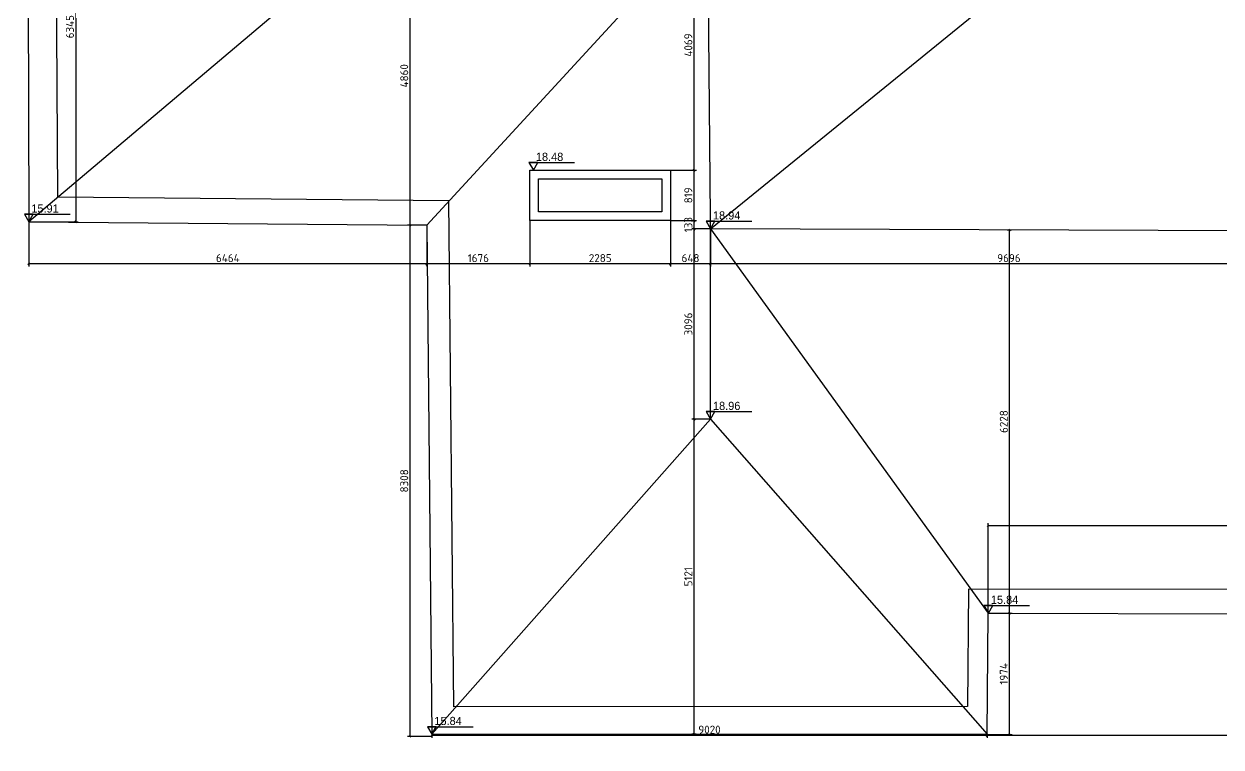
# Model space of a CAD drawing. Header units: millimetres. Extents: x 906201 to 970605, y 1626399 to 1671593.
# Drawn here: x 906272 to 925719, y 1626476 to 1638231 of the extents above; entities that cross this region are included whole.
import ezdxf

# ---------------------------------------------------------------- set-up
doc = ezdxf.new("R2010")
doc.units = ezdxf.units.MM
for name, color, linetype in [('Контур', 7, 'Continuous'), ('Кровля', 98, 'Continuous'), ('Отметки', 7, 'Continuous'), ('Размеры', 224, 'Continuous')]:
    doc.layers.add(name, color=color, linetype=linetype)
doc.styles.add('ISOCPEUR', font='isocpeur.ttf')
doc.styles.add('rus', font='rusw2.shx', dxfattribs={"height": 0.06})
doc.dimstyles.new('GENPLAN 1000', dxfattribs={"dimscale": 10, "dimtxt": 13, "dimasz": 3, "dimexe": 4, "dimexo": 0, "dimgap": 3, "dimtad": 1, "dimdec": 0, "dimzin": 0, "dimtxsty": 'ISOCPEUR', "dimblk1": 'OBLIQUE', "dimblk2": 'OBLIQUE', "dimsah": 1, "dimcen": -1, "dimaunit": 1, "dimadec": 3, "dimazin": 0, "dimtfac": 0.75, "dimtdec": 0, "dimtix": 1, "dimtmove": 1, "dimatfit": 3, "dimfxl": 0, "dimtvp": 0.6, "dimarcsym": 0})

# ---------------------------------------------------------------- blocks, each defined once
blk = doc.blocks.new('_Oblique')
at = {"color": 0, "linetype": 'ByBlock', "lineweight": -2}
blk.add_line((-0.5, -0.5), (0.5, 0.5), dxfattribs=at)
blk = doc.blocks.new('*D60')
at = {"layer": 'Defpoints', "color": 0, "ltscale": 0.03}
for p in [(917425, 1634901), (917425, 1634329), (927121, 1633397)]:
    blk.add_point(p, dxfattribs=at)
at = {"layer": 'Размеры', "color": 0, "lineweight": -2, "ltscale": 0.03}
for p, q in [((917425, 1634901), (917425, 1634289)), ((927121, 1634329), (917425, 1634329)), ((927121, 1633397), (927121, 1634369))]:
    blk.add_line(p, q, dxfattribs=at)
at = {"layer": 'Размеры', "color": 0, "lineweight": -2, "ltscale": 0.03, "xscale": 30, "yscale": 30, "zscale": 30, "rotation": 180}
blk.add_blockref('_Oblique', (917425, 1634329), dxfattribs=at)
at = {"layer": 'Размеры', "color": 0, "lineweight": -2, "ltscale": 0.03, "xscale": 30, "yscale": 30, "zscale": 30}
blk.add_blockref('_Oblique', (927121, 1634329), dxfattribs=at)
at = {"layer": 'Размеры', "color": 0, "ltscale": 0.03, "insert": (922273, 1634424), "char_height": 130, "attachment_point": 5, "style": 'ISOCPEUR'}
blk.add_mtext('9696', dxfattribs=at)
blk = doc.blocks.new('*D61')
at = {"layer": 'Defpoints', "color": 0, "ltscale": 0.03}
for p in [(916777, 1635034), (917425, 1634901), (916777, 1634329)]:
    blk.add_point(p, dxfattribs=at)
at = {"layer": 'Размеры', "color": 0, "lineweight": -2, "ltscale": 0.03}
for p, q in [((916777, 1635034), (916777, 1634289)), ((917425, 1634901), (917425, 1634289)), ((917425, 1634329), (916777, 1634329))]:
    blk.add_line(p, q, dxfattribs=at)
at = {"layer": 'Размеры', "color": 0, "lineweight": -2, "ltscale": 0.03, "xscale": 30, "yscale": 30, "zscale": 30, "rotation": 180}
blk.add_blockref('_Oblique', (916777, 1634329), dxfattribs=at)
at = {"layer": 'Размеры', "color": 0, "lineweight": -2, "ltscale": 0.03, "xscale": 30, "yscale": 30, "zscale": 30}
blk.add_blockref('_Oblique', (917425, 1634329), dxfattribs=at)
at = {"layer": 'Размеры', "color": 0, "ltscale": 0.03, "insert": (917101, 1634424), "char_height": 130, "attachment_point": 5, "style": 'ISOCPEUR'}
blk.add_mtext('648', dxfattribs=at)
blk = doc.blocks.new('*D62')
at = {"layer": 'Defpoints', "color": 0, "ltscale": 0.03}
for p in [(914492, 1635034), (916777, 1635034), (914492, 1634329)]:
    blk.add_point(p, dxfattribs=at)
at = {"layer": 'Размеры', "color": 0, "lineweight": -2, "ltscale": 0.03}
for p, q in [((914492, 1635034), (914492, 1634289)), ((916777, 1635034), (916777, 1634289)), ((916777, 1634329), (914492, 1634329))]:
    blk.add_line(p, q, dxfattribs=at)
at = {"layer": 'Размеры', "color": 0, "lineweight": -2, "ltscale": 0.03, "xscale": 30, "yscale": 30, "zscale": 30, "rotation": 180}
blk.add_blockref('_Oblique', (914492, 1634329), dxfattribs=at)
at = {"layer": 'Размеры', "color": 0, "lineweight": -2, "ltscale": 0.03, "xscale": 30, "yscale": 30, "zscale": 30}
blk.add_blockref('_Oblique', (916777, 1634329), dxfattribs=at)
at = {"layer": 'Размеры', "color": 0, "ltscale": 0.03, "insert": (915634, 1634424), "char_height": 130, "attachment_point": 5, "style": 'ISOCPEUR'}
blk.add_mtext('2285', dxfattribs=at)
blk = doc.blocks.new('*D63')
at = {"layer": 'Defpoints', "color": 0, "ltscale": 0.03}
for p in [(912816, 1634958), (914492, 1635034), (912816, 1634329)]:
    blk.add_point(p, dxfattribs=at)
at = {"layer": 'Размеры', "color": 0, "lineweight": -2, "ltscale": 0.03}
for p, q in [((912816, 1634958), (912816, 1634289)), ((914492, 1635034), (914492, 1634289)), ((914492, 1634329), (912816, 1634329))]:
    blk.add_line(p, q, dxfattribs=at)
at = {"layer": 'Размеры', "color": 0, "lineweight": -2, "ltscale": 0.03, "xscale": 30, "yscale": 30, "zscale": 30, "rotation": 180}
blk.add_blockref('_Oblique', (912816, 1634329), dxfattribs=at)
at = {"layer": 'Размеры', "color": 0, "lineweight": -2, "ltscale": 0.03, "xscale": 30, "yscale": 30, "zscale": 30}
blk.add_blockref('_Oblique', (914492, 1634329), dxfattribs=at)
at = {"layer": 'Размеры', "color": 0, "ltscale": 0.03, "insert": (913654, 1634424), "char_height": 130, "attachment_point": 5, "style": 'ISOCPEUR'}
blk.add_mtext('1676', dxfattribs=at)
blk = doc.blocks.new('*D64')
at = {"layer": 'Defpoints', "color": 0, "ltscale": 0.03}
for p in [(906352, 1635013), (912816, 1634958), (906352, 1634329)]:
    blk.add_point(p, dxfattribs=at)
at = {"layer": 'Размеры', "color": 0, "lineweight": -2, "ltscale": 0.03}
for p, q in [((906352, 1635013), (906352, 1634289)), ((912816, 1634958), (912816, 1634289)), ((912816, 1634329), (906352, 1634329))]:
    blk.add_line(p, q, dxfattribs=at)
at = {"layer": 'Размеры', "color": 0, "lineweight": -2, "ltscale": 0.03, "xscale": 30, "yscale": 30, "zscale": 30, "rotation": 180}
blk.add_blockref('_Oblique', (906352, 1634329), dxfattribs=at)
at = {"layer": 'Размеры', "color": 0, "lineweight": -2, "ltscale": 0.03, "xscale": 30, "yscale": 30, "zscale": 30}
blk.add_blockref('_Oblique', (912816, 1634329), dxfattribs=at)
at = {"layer": 'Размеры', "color": 0, "ltscale": 0.03, "insert": (909584, 1634424), "char_height": 130, "attachment_point": 5, "style": 'ISOCPEUR'}
blk.add_mtext('6464', dxfattribs=at)
blk = doc.blocks.new('*D73')
at = {"layer": 'Defpoints', "color": 0, "ltscale": 0.03}
for p in [(921920, 1626685), (921920, 1626664), (954751, 1626476)]:
    blk.add_point(p, dxfattribs=at)
at = {"layer": 'Размеры', "color": 0, "lineweight": -2, "ltscale": 0.03}
for p, q in [((921920, 1626685), (921920, 1626624)), ((954751, 1626664), (921920, 1626664)), ((954751, 1626476), (954751, 1626704))]:
    blk.add_line(p, q, dxfattribs=at)
at = {"layer": 'Размеры', "color": 0, "lineweight": -2, "ltscale": 0.03, "xscale": 30, "yscale": 30, "zscale": 30, "rotation": 180}
blk.add_blockref('_Oblique', (921920, 1626664), dxfattribs=at)
at = {"layer": 'Размеры', "color": 0, "lineweight": -2, "ltscale": 0.03, "xscale": 30, "yscale": 30, "zscale": 30}
blk.add_blockref('_Oblique', (954751, 1626664), dxfattribs=at)
at = {"layer": 'Размеры', "color": 0, "ltscale": 0.03, "insert": (938335, 1626759), "char_height": 130, "attachment_point": 5, "style": 'ISOCPEUR'}
blk.add_mtext('32832', dxfattribs=at)
blk = doc.blocks.new('*D74')
at = {"layer": 'Defpoints', "color": 0, "ltscale": 0.03}
for p in [(912899, 1626683), (912899, 1626664), (921920, 1626685)]:
    blk.add_point(p, dxfattribs=at)
at = {"layer": 'Размеры', "color": 0, "lineweight": -2, "ltscale": 0.03}
for p, q in [((912899, 1626683), (912899, 1626624)), ((921920, 1626664), (912899, 1626664)), ((921920, 1626685), (921920, 1626624))]:
    blk.add_line(p, q, dxfattribs=at)
at = {"layer": 'Размеры', "color": 0, "lineweight": -2, "ltscale": 0.03, "xscale": 30, "yscale": 30, "zscale": 30, "rotation": 180}
blk.add_blockref('_Oblique', (912899, 1626664), dxfattribs=at)
at = {"layer": 'Размеры', "color": 0, "lineweight": -2, "ltscale": 0.03, "xscale": 30, "yscale": 30, "zscale": 30}
blk.add_blockref('_Oblique', (921920, 1626664), dxfattribs=at)
at = {"layer": 'Размеры', "color": 0, "ltscale": 0.03, "insert": (917409, 1626759), "char_height": 130, "attachment_point": 5, "style": 'ISOCPEUR'}
blk.add_mtext('9020', dxfattribs=at)
blk = doc.blocks.new('*D92')
at = {"layer": 'Defpoints', "color": 0, "ltscale": 0.03}
for p in [(921934, 1630073), (933179, 1629571), (921934, 1628653)]:
    blk.add_point(p, dxfattribs=at)
at = {"layer": 'Размеры', "color": 0, "lineweight": -2, "ltscale": 0.03}
for p, q in [((921934, 1628653), (921934, 1630113)), ((933179, 1630073), (921934, 1630073)), ((933179, 1629571), (933179, 1630113))]:
    blk.add_line(p, q, dxfattribs=at)
at = {"layer": 'Размеры', "color": 0, "lineweight": -2, "ltscale": 0.03, "xscale": 30, "yscale": 30, "zscale": 30, "rotation": 180}
blk.add_blockref('_Oblique', (921934, 1630073), dxfattribs=at)
at = {"layer": 'Размеры', "color": 0, "lineweight": -2, "ltscale": 0.03, "xscale": 30, "yscale": 30, "zscale": 30}
blk.add_blockref('_Oblique', (933179, 1630073), dxfattribs=at)
at = {"layer": 'Размеры', "color": 0, "ltscale": 0.03, "insert": (927556, 1630168), "char_height": 130, "attachment_point": 5, "style": 'ISOCPEUR'}
blk.add_mtext('11245', dxfattribs=at)
blk = doc.blocks.new('*D105')
at = {"layer": 'Defpoints', "color": 0, "ltscale": 0.03}
for p in [(917160, 1631805), (917425, 1631805), (917192, 1626684)]:
    blk.add_point(p, dxfattribs=at)
at = {"layer": 'Размеры', "color": 0, "lineweight": -2, "ltscale": 0.03}
for p, q in [((917425, 1631805), (917120, 1631805)), ((917160, 1626684), (917160, 1631805)), ((917192, 1626684), (917120, 1626684))]:
    blk.add_line(p, q, dxfattribs=at)
at = {"layer": 'Размеры', "color": 0, "lineweight": -2, "ltscale": 0.03, "xscale": 30, "yscale": 30, "zscale": 30}
for p, rotation in [((917160, 1631805), 90), ((917160, 1626684), 270)]:
    blk.add_blockref('_Oblique', p, dxfattribs=dict(at, rotation=rotation))
at = {"layer": 'Размеры', "color": 0, "ltscale": 0.03, "insert": (917065, 1629245), "char_height": 130, "attachment_point": 5, "rotation": 90, "style": 'ISOCPEUR'}
blk.add_mtext('5121', dxfattribs=at)
blk = doc.blocks.new('*D106')
at = {"layer": 'Defpoints', "color": 0, "ltscale": 0.03}
for p in [(917160, 1634901), (917425, 1634901), (917425, 1631805)]:
    blk.add_point(p, dxfattribs=at)
at = {"layer": 'Размеры', "color": 0, "lineweight": -2, "ltscale": 0.03}
for p, q in [((917425, 1634901), (917120, 1634901)), ((917160, 1631805), (917160, 1634901)), ((917425, 1631805), (917120, 1631805))]:
    blk.add_line(p, q, dxfattribs=at)
at = {"layer": 'Размеры', "color": 0, "lineweight": -2, "ltscale": 0.03, "xscale": 30, "yscale": 30, "zscale": 30}
for p, rotation in [((917160, 1634901), 90), ((917160, 1631805), 270)]:
    blk.add_blockref('_Oblique', p, dxfattribs=dict(at, rotation=rotation))
at = {"layer": 'Размеры', "color": 0, "ltscale": 0.03, "insert": (917065, 1633353), "char_height": 130, "attachment_point": 5, "rotation": 90, "style": 'ISOCPEUR'}
blk.add_mtext('3096', dxfattribs=at)
blk = doc.blocks.new('*D107')
at = {"layer": 'Defpoints', "color": 0, "ltscale": 0.03}
for p in [(916777, 1635034), (917160, 1635034), (917425, 1634901)]:
    blk.add_point(p, dxfattribs=at)
at = {"layer": 'Размеры', "color": 0, "lineweight": -2, "ltscale": 0.03}
for p, q in [((916777, 1635034), (917200, 1635034)), ((917160, 1635034), (917160, 1635064)), ((917160, 1634901), (917160, 1635034)), ((917425, 1634901), (917120, 1634901)), ((917160, 1634901), (917160, 1634871))]:
    blk.add_line(p, q, dxfattribs=at)
at = {"layer": 'Размеры', "color": 0, "lineweight": -2, "ltscale": 0.03, "xscale": 30, "yscale": 30, "zscale": 30}
for p, rotation in [((917160, 1635034), 270), ((917160, 1634901), 90)]:
    blk.add_blockref('_Oblique', p, dxfattribs=dict(at, rotation=rotation))
at = {"layer": 'Размеры', "color": 0, "ltscale": 0.03, "insert": (917065, 1634968), "char_height": 130, "attachment_point": 5, "rotation": 90, "style": 'ISOCPEUR'}
blk.add_mtext('133', dxfattribs=at)
blk = doc.blocks.new('*D108')
at = {"layer": 'Defpoints', "color": 0, "ltscale": 0.03}
for p in [(916777, 1635853), (917160, 1635853), (916777, 1635034)]:
    blk.add_point(p, dxfattribs=at)
at = {"layer": 'Размеры', "color": 0, "lineweight": -2, "ltscale": 0.03}
for p, q in [((916777, 1635853), (917200, 1635853)), ((917160, 1635034), (917160, 1635853)), ((916777, 1635034), (917200, 1635034))]:
    blk.add_line(p, q, dxfattribs=at)
at = {"layer": 'Размеры', "color": 0, "lineweight": -2, "ltscale": 0.03, "xscale": 30, "yscale": 30, "zscale": 30}
for p, rotation in [((917160, 1635853), 90), ((917160, 1635034), 270)]:
    blk.add_blockref('_Oblique', p, dxfattribs=dict(at, rotation=rotation))
at = {"layer": 'Размеры', "color": 0, "ltscale": 0.03, "insert": (917065, 1635444), "char_height": 130, "attachment_point": 5, "rotation": 90, "style": 'ISOCPEUR'}
blk.add_mtext('819', dxfattribs=at)
blk = doc.blocks.new('*D109')
at = {"layer": 'Defpoints', "color": 0, "ltscale": 0.03}
for p in [(917160, 1639922), (917380, 1639922), (916777, 1635853)]:
    blk.add_point(p, dxfattribs=at)
at = {"layer": 'Размеры', "color": 0, "lineweight": -2, "ltscale": 0.03}
for p, q in [((917380, 1639922), (917120, 1639922)), ((917160, 1635853), (917160, 1639922)), ((916777, 1635853), (917200, 1635853))]:
    blk.add_line(p, q, dxfattribs=at)
at = {"layer": 'Размеры', "color": 0, "lineweight": -2, "ltscale": 0.03, "xscale": 30, "yscale": 30, "zscale": 30}
for p, rotation in [((917160, 1639922), 90), ((917160, 1635853), 270)]:
    blk.add_blockref('_Oblique', p, dxfattribs=dict(at, rotation=rotation))
at = {"layer": 'Размеры', "color": 0, "ltscale": 0.03, "insert": (917065, 1637888), "char_height": 130, "attachment_point": 5, "rotation": 90, "style": 'ISOCPEUR'}
blk.add_mtext('4069', dxfattribs=at)
blk = doc.blocks.new('*D124')
at = {"layer": 'Defpoints', "color": 0, "ltscale": 0.03}
for p in [(907617, 1641358), (906352, 1635013), (907114, 1635013)]:
    blk.add_point(p, dxfattribs=at)
at = {"layer": 'Размеры', "color": 0, "lineweight": -2, "ltscale": 0.03}
for p, q in [((907617, 1641358), (907074, 1641358)), ((907114, 1641358), (907114, 1635013)), ((906352, 1635013), (907154, 1635013))]:
    blk.add_line(p, q, dxfattribs=at)
at = {"layer": 'Размеры', "color": 0, "lineweight": -2, "ltscale": 0.03, "xscale": 30, "yscale": 30, "zscale": 30}
for p, rotation in [((907114, 1641358), 90), ((907114, 1635013), 270)]:
    blk.add_blockref('_Oblique', p, dxfattribs=dict(at, rotation=rotation))
at = {"layer": 'Размеры', "color": 0, "ltscale": 0.03, "insert": (907019, 1638186), "char_height": 130, "attachment_point": 5, "rotation": 90, "style": 'ISOCPEUR'}
blk.add_mtext('6345', dxfattribs=at)
blk = doc.blocks.new('*D140')
at = {"layer": 'Defpoints', "color": 0, "ltscale": 0.03}
for p in [(912545, 1634958), (912816, 1634958), (912884, 1626649)]:
    blk.add_point(p, dxfattribs=at)
at = {"layer": 'Размеры', "color": 0, "lineweight": -2, "ltscale": 0.03}
for p, q in [((912816, 1634958), (912505, 1634958)), ((912545, 1626649), (912545, 1634958)), ((912884, 1626649), (912505, 1626649))]:
    blk.add_line(p, q, dxfattribs=at)
at = {"layer": 'Размеры', "color": 0, "lineweight": -2, "ltscale": 0.03, "xscale": 30, "yscale": 30, "zscale": 30}
for p, rotation in [((912545, 1634958), 90), ((912545, 1626649), 270)]:
    blk.add_blockref('_Oblique', p, dxfattribs=dict(at, rotation=rotation))
at = {"layer": 'Размеры', "color": 0, "ltscale": 0.03, "insert": (912450, 1630803), "char_height": 130, "attachment_point": 5, "rotation": 90, "style": 'ISOCPEUR'}
blk.add_mtext('8308', dxfattribs=at)
blk = doc.blocks.new('*D141')
at = {"layer": 'Defpoints', "color": 0, "ltscale": 0.03}
for p in [(912035, 1639818), (912545, 1639818), (912816, 1634958)]:
    blk.add_point(p, dxfattribs=at)
at = {"layer": 'Размеры', "color": 0, "lineweight": -2, "ltscale": 0.03}
for p, q in [((912035, 1639818), (912585, 1639818)), ((912545, 1634958), (912545, 1639818)), ((912816, 1634958), (912505, 1634958))]:
    blk.add_line(p, q, dxfattribs=at)
at = {"layer": 'Размеры', "color": 0, "lineweight": -2, "ltscale": 0.03, "xscale": 30, "yscale": 30, "zscale": 30}
for p, rotation in [((912545, 1639818), 90), ((912545, 1634958), 270)]:
    blk.add_blockref('_Oblique', p, dxfattribs=dict(at, rotation=rotation))
at = {"layer": 'Размеры', "color": 0, "ltscale": 0.03, "insert": (912450, 1637388), "char_height": 130, "attachment_point": 5, "rotation": 90, "style": 'ISOCPEUR'}
blk.add_mtext('4860', dxfattribs=at)
blk = doc.blocks.new('*D156')
at = {"layer": 'Defpoints', "color": 0, "ltscale": 0.03}
for p in [(921939, 1628653), (922285, 1628653), (921935, 1626679)]:
    blk.add_point(p, dxfattribs=at)
at = {"layer": 'Размеры', "color": 0, "lineweight": -2, "ltscale": 0.03}
for p, q in [((921939, 1628653), (922325, 1628653)), ((922285, 1626679), (922285, 1628653)), ((921935, 1626679), (922325, 1626679))]:
    blk.add_line(p, q, dxfattribs=at)
at = {"layer": 'Размеры', "color": 0, "lineweight": -2, "ltscale": 0.03, "xscale": 30, "yscale": 30, "zscale": 30}
for p, rotation in [((922285, 1628653), 90), ((922285, 1626679), 270)]:
    blk.add_blockref('_Oblique', p, dxfattribs=dict(at, rotation=rotation))
at = {"layer": 'Размеры', "color": 0, "ltscale": 0.03, "insert": (922190, 1627666), "char_height": 130, "attachment_point": 5, "rotation": 90, "style": 'ISOCPEUR'}
blk.add_mtext('1974', dxfattribs=at)
blk = doc.blocks.new('*D157')
at = {"layer": 'Defpoints', "color": 0, "ltscale": 0.03}
for p in [(922285, 1634881), (922313, 1634881), (921939, 1628653)]:
    blk.add_point(p, dxfattribs=at)
at = {"layer": 'Размеры', "color": 0, "lineweight": -2, "ltscale": 0.03}
for p, q in [((922313, 1634881), (922245, 1634881)), ((922285, 1628653), (922285, 1634881)), ((921939, 1628653), (922325, 1628653))]:
    blk.add_line(p, q, dxfattribs=at)
at = {"layer": 'Размеры', "color": 0, "lineweight": -2, "ltscale": 0.03, "xscale": 30, "yscale": 30, "zscale": 30}
for p, rotation in [((922285, 1634881), 90), ((922285, 1628653), 270)]:
    blk.add_blockref('_Oblique', p, dxfattribs=dict(at, rotation=rotation))
at = {"layer": 'Размеры', "color": 0, "ltscale": 0.03, "insert": (922190, 1631767), "char_height": 130, "attachment_point": 5, "rotation": 90, "style": 'ISOCPEUR'}
blk.add_mtext('6228', dxfattribs=at)

msp = doc.modelspace()

# ---------------------------------------------------------------- linework, layer by layer
at = {"layer": 'Контур', "ltscale": 0.03}
msp.add_lwpolyline([(933177.9, 1629031.9), (929495.3, 1629034.8), (927012.3, 1629037.1), (921615.4, 1629043.6), (921601.5, 1627134.2), (913255.3, 1627132.4), (913176.7, 1635357.5), (906821.9, 1635415.3), (906778.3, 1642648), (906769.6, 1647973.4)], dxfattribs=at)
for points in [[(916776.6, 1635034.4), (914491.6, 1635034.4), (914491.6, 1635853.4), (916776.6, 1635853.4)], [(916636.6, 1635174.4), (914631.6, 1635174.4), (914631.6, 1635713.4), (916636.6, 1635713.4)]]:
    msp.add_lwpolyline(points, close=True, dxfattribs=at)
at = {"layer": 'Кровля', "ltscale": 0.03}
for p, q in [((906272.3, 1671307), (906351.5, 1635013.4)), ((917425, 1634901.2), (924664.2, 1640788.4)), ((912034.8, 1639817.7), (906351.5, 1635013.4)), ((917380, 1639922), (912815.6, 1634957.6)), ((917425, 1635096.2), (917380, 1639922)), ((906351.5, 1635013.4), (912815.6, 1634957.6)), ((912815.6, 1634957.6), (912899.3, 1626683.4)), ((917425, 1631805), (917425, 1635096.2)), ((959185, 1634732.4), (917425, 1634901.2)), ((917425, 1634901.2), (921933.9, 1628653)), ((917425, 1631805), (912899.3, 1626683.4)), ((917425, 1631805), (921919.6, 1626685.4)), ((921919.6, 1626685.4), (921933.9, 1628653)), ((921933.9, 1628653), (954715.1, 1628578.7)), ((912899.3, 1626683.4), (921919.6, 1626685.4))]:
    msp.add_line(p, q, dxfattribs=at)
at = {"layer": 'Отметки', "color": 0}
for p, q in [((914476.9, 1635976.4, 136014.8), (915218.6, 1635976.4, 136014.8)), ((906280.5, 1635136.4, 136014.8), (907022.2, 1635136.4, 136014.8)), ((917354, 1635024.2, 136014.8), (918095.7, 1635024.2, 136014.8)), ((917354, 1631928, 136014.8), (918095.7, 1631928, 136014.8)), ((921868.1, 1628776, 136014.8), (922609.8, 1628776, 136014.8)), ((912828.3, 1626806.4, 136014.8), (913570, 1626806.4, 136014.8))]:
    msp.add_line(p, q, dxfattribs=at)
for points in [[(914547.9, 1635853.4), (914619, 1635976.4), (914476.9, 1635976.4)], [(906351.5, 1635013.4), (906422.6, 1635136.4), (906280.5, 1635136.4)], [(917425, 1634901.2), (917496, 1635024.2), (917354, 1635024.2)], [(917425, 1631805), (917496, 1631928), (917354, 1631928)], [(921939.1, 1628653), (922010.1, 1628776), (921868.1, 1628776)], [(912899.3, 1626683.4), (912970.3, 1626806.4), (912828.3, 1626806.4)]]:
    msp.add_lwpolyline(points, close=True, dxfattribs=at)

# ---------------------------------------------------------------- texts
at = {"layer": 'Отметки', "style": 'rus'}
for s, p in [('18.48', (914588.7, 1636004.1)), ('15.91', (906392.4, 1635164.1)), ('18.94', (917465.8, 1635051.9)), ('18.96', (917465.8, 1631955.7)), ('15.84', (921979.9, 1628803.7)), ('15.84', (912940.1, 1626834.1))]:
    msp.add_text(s, height=132.96, dxfattribs=at).set_placement(p)

# ---------------------------------------------------------------- dimensions: what is measured, and where the dimension line sits
at = {"layer": 'Размеры', "ltscale": 0.03}
for base, p1, p2, picture, middle in [((907113.6, 1635013.4), (907617, 1641358), (906351.5, 1635013.4), '*D124', (907018.6, 1638185.7)), ((912545.2, 1639817.7), (912815.6, 1634957.6), (912034.8, 1639817.7), '*D141', (912450.2, 1637387.6)), ((917159.8, 1639922), (916776.6, 1635853.4), (917380, 1639922), '*D109', (917064.8, 1637887.7)), ((917159.8, 1635853.4), (916776.6, 1635034.4), (916776.6, 1635853.4), '*D108', (917064.8, 1635443.9)), ((917159.8, 1635034.4), (917425, 1634901.2), (916776.6, 1635034.4), '*D107', (917064.8, 1634967.8)), ((912545.2, 1634957.6), (912884.3, 1626649.2), (912815.6, 1634957.6), '*D140', (912450.2, 1630803.4)), ((917159.8, 1634901.2), (917425, 1631805), (917425, 1634901.2), '*D106', (917064.8, 1633353.1)), ((922285.2, 1634881.4), (921939.1, 1628653), (922312.6, 1634881.4), '*D157', (922190.2, 1631767.2)), ((917159.8, 1631805), (917192.2, 1626684.3), (917425, 1631805), '*D105', (917064.8, 1629244.7)), ((922285.2, 1628653), (921934.6, 1626679.2), (921939.1, 1628653), '*D156', (922190.2, 1627666.1))]:
    dim = msp.add_linear_dim(base=base, p1=p1, p2=p2, angle=90, dimstyle='GENPLAN 1000', dxfattribs=at)
    dim.commit()
    dim.dimension.update_dxf_attribs({"geometry": picture, "text_midpoint": middle})
for base, p1, p2, picture, middle in [((906351.5, 1634329.4), (912815.6, 1634957.6), (906351.5, 1635013.4), '*D64', (909583.6, 1634424.4)), ((912815.6, 1634329.4), (914491.6, 1635034.4), (912815.6, 1634957.6), '*D63', (913653.6, 1634424.4)), ((914491.6, 1634329.4), (916776.6, 1635034.4), (914491.6, 1635034.4), '*D62', (915634.1, 1634424.4)), ((916776.6, 1634329.4), (917425, 1634901.2), (916776.6, 1635034.4), '*D61', (917100.8, 1634424.4)), ((917425, 1634329.4), (927121, 1633397), (917425, 1634901.2), '*D60', (922273, 1634424.4)), ((921933.9, 1630073.5), (933178.7, 1629571.1), (921933.9, 1628653), '*D92', (927556.3, 1630168.5)), ((912899.3, 1626664.2), (921919.6, 1626685.4), (912899.3, 1626683.4), '*D74', (917409.5, 1626759.2)), ((921919.6, 1626664.2), (954751.2, 1626475.6), (921919.6, 1626685.4), '*D73', (938335.4, 1626759.2))]:
    dim = msp.add_linear_dim(base=base, p1=p1, p2=p2, dimstyle='GENPLAN 1000', dxfattribs=at)
    dim.commit()
    dim.dimension.update_dxf_attribs({"geometry": picture, "text_midpoint": middle})

doc.saveas('drawing.dxf')
